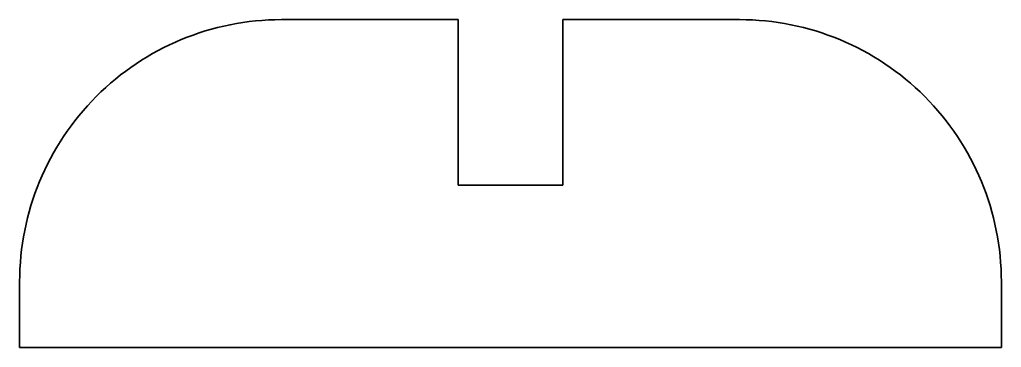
# Model space of a CAD drawing. Extents: x 123 to 153, y 89.6 to 99.6.
import ezdxf

# ---------------------------------------------------------------- set-up
doc = ezdxf.new("R2010")
doc.units = 0

msp = doc.modelspace()

# ---------------------------------------------------------------- linework, layer by layer
at = {"color": 7, "lineweight": 35}
for p, q in [((130.98111, 99.615723), (136.381104, 99.615723)), ((136.381104, 99.615723), (136.381104, 94.56572)), ((144.98111, 99.615723), (139.581116, 99.615723)), ((139.581116, 99.615723), (139.581116, 94.56572)), ((136.381104, 94.56572), (137.98111, 94.56572)), ((139.581116, 94.56572), (137.98111, 94.56572)), ((122.98111, 89.615723), (122.98111, 91.615723)), ((152.98111, 89.615723), (152.98111, 91.615723)), ((122.98111, 89.615723), (152.98111, 89.615723))]:
    msp.add_line(p, q, dxfattribs=at)
for centre, start, end in [((130.98111, 91.615723), 90.000003, 180.000005), ((144.98111, 91.615723), 360, 90.000003)]:
    msp.add_arc(centre, 8, start, end, dxfattribs=at)

doc.saveas('drawing.dxf')
